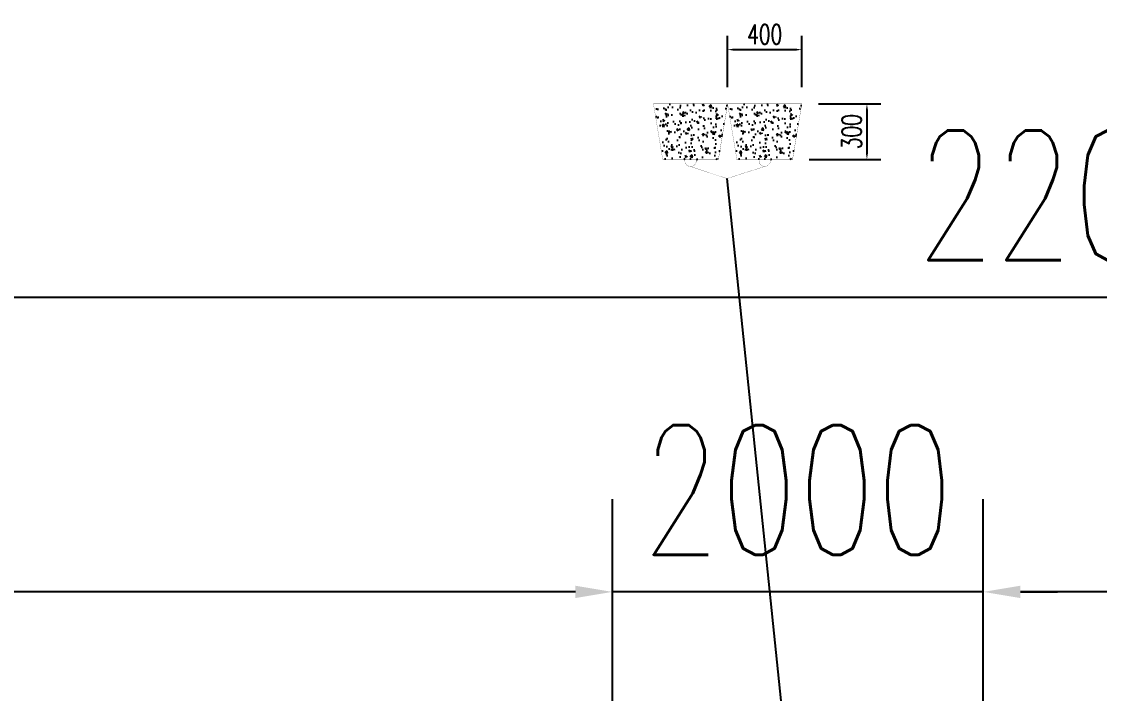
# Model space of a CAD drawing. Header units: millimetres. Extents: x -1612139 to -1260738, y 1141106 to 1536160.
# Drawn here: x -1327706 to -1321892, y 1269284 to 1272908 of the extents above; entities that cross this region are included whole.
import ezdxf

# ---------------------------------------------------------------- set-up
doc = ezdxf.new("R2010")
doc.units = ezdxf.units.MM
doc.header["$LTSCALE"] = 10
doc.layers.get('0').update_dxf_attribs({"linetype": 'CONTINUOUS'})
doc.layers.get('DEFPOINTS').update_dxf_attribs({"linetype": 'CONTINUOUS'})
doc.layers.add('PUB_DIM', color=3, linetype='CONTINUOUS')
doc.layers.add('固定锚', color=38, linetype='CONTINUOUS')
doc.styles.add('STANDARD_T3', font='simplex.shx', dxfattribs={"width": 0.7, "bigfont": 'gbcbig.shx'})
doc.dimstyles.new('W&&200', dxfattribs={"dimtxt": 700, "dimasz": 200, "dimexe": 500, "dimexo": 600, "dimgap": 200, "dimtad": 1, "dimdec": 0, "dimzin": 0, "dimdsep": 46, "dimtxsty": 'STANDARD_T3', "dimcen": 0.09, "dimclrd": 1, "dimclre": 1, "dimclrt": 7, "dimazin": 2, "dimtfac": 1, "dimtdec": 0, "dimtix": 1, "dimtmove": 2, "dimatfit": 3, "dimfxl": 100, "dimtolj": 1, "dimtzin": 0, "dimarcsym": 0})
doc.dimstyles.new('W&&30', dxfattribs={"dimtxt": 105, "dimasz": 30, "dimexe": 75, "dimexo": 90, "dimgap": 30, "dimtad": 1, "dimdec": 0, "dimzin": 0, "dimdsep": 46, "dimtxsty": 'STANDARD_T3', "dimcen": 0.09, "dimclrd": 1, "dimclre": 1, "dimclrt": 7, "dimazin": 2, "dimtfac": 1, "dimtdec": 0, "dimtix": 1, "dimtmove": 2, "dimatfit": 3, "dimfxl": 100, "dimtolj": 1, "dimtzin": 0, "dimarcsym": 0})

# ---------------------------------------------------------------- blocks, each defined once
blk = doc.blocks.new('*D191')
at = {"color": 1, "lineweight": -2, "transparency": 16777216}
for p, q in [((-1322518.8, 1268911.5), (-1322518.8, 1270331.8)), ((-1313518.8, 1268911.5), (-1313518.8, 1270331.8)), ((-1313718.8, 1269831.8), (-1322318.8, 1269831.8))]:
    blk.add_line(p, q, dxfattribs=at)
at = {"color": 1, "transparency": 16777216}
for points in [[(-1322318.8, 1269865.1), (-1322318.8, 1269798.5), (-1322518.8, 1269831.8)], [(-1313718.8, 1269865.1), (-1313718.8, 1269798.5), (-1313518.8, 1269831.8)]]:
    blk.add_solid(points, dxfattribs=at)
at = {"layer": 'DEFPOINTS', "color": 0, "transparency": 16777216}
for p in [(-1322518.8, 1269831.8), (-1322518.8, 1268311.5), (-1313518.8, 1268311.5)]:
    blk.add_point(p, dxfattribs=at)
at = {"color": 7, "transparency": 16777216, "insert": (-1318018.8, 1270381.8), "char_height": 700, "attachment_point": 5, "style": 'STANDARD_T3'}
blk.add_mtext('\\A1;9000', dxfattribs=at)
blk = doc.blocks.new('*D192')
at = {"color": 1, "lineweight": -2, "transparency": 16777216}
for p, q in [((-1324518.8, 1268911.5), (-1324518.8, 1270331.8)), ((-1322518.8, 1268911.5), (-1322518.8, 1270331.8)), ((-1324718.8, 1269831.8), (-1324918.8, 1269831.8)), ((-1322518.8, 1269831.8), (-1324518.8, 1269831.8)), ((-1322318.8, 1269831.8), (-1322118.8, 1269831.8))]:
    blk.add_line(p, q, dxfattribs=at)
at = {"color": 1, "transparency": 16777216}
for points in [[(-1324718.8, 1269865.1), (-1324718.8, 1269798.5), (-1324518.8, 1269831.8)], [(-1322318.8, 1269865.1), (-1322318.8, 1269798.5), (-1322518.8, 1269831.8)]]:
    blk.add_solid(points, dxfattribs=at)
at = {"layer": 'DEFPOINTS', "color": 0, "transparency": 16777216}
for p in [(-1324518.8, 1269831.8), (-1324518.8, 1268311.5), (-1322518.8, 1268311.5)]:
    blk.add_point(p, dxfattribs=at)
at = {"color": 7, "transparency": 16777216, "insert": (-1323518.8, 1270381.8), "char_height": 700, "attachment_point": 5, "style": 'STANDARD_T3'}
blk.add_mtext('\\A1;2000', dxfattribs=at)
blk = doc.blocks.new('*D193')
at = {"color": 1, "lineweight": -2, "transparency": 16777216}
for p, q in [((-1333518.8, 1269731.8), (-1333518.8, 1270331.8)), ((-1324518.8, 1269731.8), (-1324518.8, 1270331.8)), ((-1324718.8, 1269831.8), (-1333318.8, 1269831.8))]:
    blk.add_line(p, q, dxfattribs=at)
at = {"color": 1, "transparency": 16777216}
for points in [[(-1333318.8, 1269865.1), (-1333318.8, 1269798.5), (-1333518.8, 1269831.8)], [(-1324718.8, 1269865.1), (-1324718.8, 1269798.5), (-1324518.8, 1269831.8)]]:
    blk.add_solid(points, dxfattribs=at)
at = {"layer": 'DEFPOINTS', "color": 0, "transparency": 16777216}
for p in [(-1333518.8, 1269831.8), (-1324518.8, 1268311.5), (-1333518.8, 1256311.5)]:
    blk.add_point(p, dxfattribs=at)
at = {"color": 7, "transparency": 16777216, "insert": (-1329018.8, 1270381.8), "char_height": 700, "attachment_point": 5, "style": 'STANDARD_T3'}
blk.add_mtext('\\A1;9000', dxfattribs=at)
blk = doc.blocks.new('*D183')
at = {"color": 1, "lineweight": -2, "transparency": 16777216}
for p, q in [((-1333518.8, 1271320.9), (-1333518.8, 1271920.9)), ((-1311518.8, 1271320.9), (-1311518.8, 1271920.9)), ((-1333318.8, 1271420.9), (-1311718.8, 1271420.9))]:
    blk.add_line(p, q, dxfattribs=at)
at = {"color": 1, "transparency": 16777216}
for points in [[(-1333318.8, 1271454.3), (-1333318.8, 1271387.6), (-1333518.8, 1271420.9)], [(-1311718.8, 1271454.3), (-1311718.8, 1271387.6), (-1311518.8, 1271420.9)]]:
    blk.add_solid(points, dxfattribs=at)
at = {"layer": 'DEFPOINTS', "color": 0, "transparency": 16777216}
for p in [(-1311518.8, 1271420.9), (-1333518.8, 1256311.5), (-1311518.8, 1253811.5)]:
    blk.add_point(p, dxfattribs=at)
at = {"color": 7, "transparency": 16777216, "insert": (-1321828.2, 1271970.9), "char_height": 700, "attachment_point": 5, "style": 'STANDARD_T3'}
blk.add_mtext('\\A1;22000', dxfattribs=at)
blk = doc.blocks.new('*D194')
at = {"layer": 'DEFPOINTS', "color": 0, "transparency": 16777216}
for p in [(-1323497.5, 1272463.5), (-1323547.5, 1272163.5), (-1323146.2, 1272163.5)]:
    blk.add_point(p, dxfattribs=at)
at = {"layer": 'PUB_DIM', "color": 1, "lineweight": -2, "transparency": 16777216}
for p, q in [((-1323407.5, 1272463.5), (-1323071.2, 1272463.5)), ((-1323146.2, 1272433.5), (-1323146.2, 1272193.5)), ((-1323457.5, 1272163.5), (-1323071.2, 1272163.5))]:
    blk.add_line(p, q, dxfattribs=at)
at = {"layer": 'PUB_DIM', "color": 1, "transparency": 16777216}
for points in [[(-1323151.2, 1272433.5), (-1323141.2, 1272433.5), (-1323146.2, 1272463.5)], [(-1323151.2, 1272193.5), (-1323141.2, 1272193.5), (-1323146.2, 1272163.5)]]:
    blk.add_solid(points, dxfattribs=at)
at = {"layer": 'PUB_DIM', "color": 7, "transparency": 16777216, "insert": (-1323228.7, 1272313.5), "char_height": 105, "attachment_point": 5, "rotation": 90, "style": 'STANDARD_T3'}
blk.add_mtext('\\A1;300', dxfattribs=at)
blk = doc.blocks.new('*D195')
at = {"layer": 'DEFPOINTS', "color": 0, "transparency": 16777216}
for p in [(-1323497.5, 1272756.3), (-1323897.5, 1272463.5), (-1323497.5, 1272463.5)]:
    blk.add_point(p, dxfattribs=at)
at = {"layer": 'PUB_DIM', "color": 1, "lineweight": -2, "transparency": 16777216}
for p, q in [((-1323897.5, 1272553.5), (-1323897.5, 1272831.3)), ((-1323497.5, 1272553.5), (-1323497.5, 1272831.3)), ((-1323867.5, 1272756.3), (-1323527.5, 1272756.3))]:
    blk.add_line(p, q, dxfattribs=at)
at = {"layer": 'PUB_DIM', "color": 1, "transparency": 16777216}
for points in [[(-1323867.5, 1272761.3), (-1323867.5, 1272751.3), (-1323897.5, 1272756.3)], [(-1323527.5, 1272761.3), (-1323527.5, 1272751.3), (-1323497.5, 1272756.3)]]:
    blk.add_solid(points, dxfattribs=at)
at = {"layer": 'PUB_DIM', "color": 7, "transparency": 16777216, "insert": (-1323697.5, 1272838.8), "char_height": 105, "attachment_point": 5, "style": 'STANDARD_T3'}
blk.add_mtext('\\A1;400', dxfattribs=at)

msp = doc.modelspace()

# ---------------------------------------------------------------- hatches: boundary and pattern name
at = {"layer": '固定锚'}
h = msp.add_hatch(dxfattribs=at)
h.set_pattern_fill('AR-CONC', color=256, scale=0.5, style=0)
h.set_pattern_definition([(50, (-1790594.83, 514792.06), (91.0923345, -7.969543), [9.525, -104.775]), (355, (-1790594.83, 514792.06), (-17.621413, 95.528321), [7.62, -83.82]), (100.451, (-1790587.24, 514791.4), (73.471251, 87.558344), [8.095, -89.045]), (46.1842, (-1790594.83, 514817.46), (135.53952, -21.021164), [14.2875, -157.1625]), (96.6356, (-1790583.53, 514815.71), (118.702117, 123.712778), [12.1425, -133.5675]), (351.184, (-1790594.83, 514817.46), (118.702303, 123.71256), [11.43, -125.73]), (21, (-1790582.13, 514811.11), (75.80744, -51.132759), [9.525, -104.775]), (326, (-1790582.13, 514811.11), (30.901014, 92.093983), [7.62, -83.82]), (71.4514, (-1790575.81, 514806.85), (106.708245, 40.961429), [8.095, -89.045]), (37.5, (-1790594.83, 514792.062), (1.5443016, 42.2775194), [0, -82.804, 0, -85.09, 0, -84.1375]), (7.5, (-1790594.83, 514792.06), (33.4098313, 50.0902874), [0, -48.514, 0, -80.899, 0, -32.0675]), (327.5, (-1790623.15, 514792.06), (67.7952976, -2.864372), [0, -31.75, 0, -99.06, 0, -131.445]), (317.5, (-1790635.85, 514792.06), (74.0645907, 12.7132455), [0, -41.275, 0, -65.786, 0, -93.345])])
h.paths.add_polyline_path([(-1324247.5, 1272163.5), (-1324297.5, 1272463.5), (-1323897.5, 1272463.5), (-1323947.5, 1272163.5), (-1324067.4, 1272163.5)])
h = msp.add_hatch(dxfattribs=at)
h.set_pattern_fill('AR-CONC', color=256, scale=0.5, style=0)
h.set_pattern_definition([(50, (-1790194.83, 514792.06), (91.0923345, -7.969543), [9.525, -104.775]), (355, (-1790194.83, 514792.06), (-17.621413, 95.528321), [7.62, -83.82]), (100.451, (-1790187.24, 514791.4), (73.471251, 87.558344), [8.095, -89.045]), (46.1842, (-1790194.83, 514817.46), (135.53952, -21.021164), [14.2875, -157.1625]), (96.6356, (-1790183.53, 514815.71), (118.702117, 123.712778), [12.1425, -133.5675]), (351.184, (-1790194.83, 514817.46), (118.702303, 123.71256), [11.43, -125.73]), (21, (-1790182.13, 514811.11), (75.80744, -51.132759), [9.525, -104.775]), (326, (-1790182.13, 514811.11), (30.901014, 92.093983), [7.62, -83.82]), (71.4514, (-1790175.81, 514806.85), (106.708245, 40.961429), [8.095, -89.045]), (37.5, (-1790194.83, 514792.062), (1.5443016, 42.2775194), [0, -82.804, 0, -85.09, 0, -84.1375]), (7.5, (-1790194.83, 514792.06), (33.4098313, 50.0902874), [0, -48.514, 0, -80.899, 0, -32.0675]), (327.5, (-1790223.15, 514792.06), (67.7952976, -2.864372), [0, -31.75, 0, -99.06, 0, -131.445]), (317.5, (-1790235.85, 514792.06), (74.0645907, 12.7132455), [0, -41.275, 0, -65.786, 0, -93.345])])
h.paths.add_polyline_path([(-1323847.5, 1272163.5), (-1323897.5, 1272463.5), (-1323497.5, 1272463.5), (-1323547.5, 1272163.5), (-1323667.4, 1272163.5)])

# ---------------------------------------------------------------- linework, layer by layer
msp.add_lwpolyline([(-1323901, 1272061.2), (-1323511.8, 1268287.5)])
at = {"layer": '固定锚', "const_width": 1}
for points in [[(-1324297.5, 1272463.5), (-1323897.5, 1272463.5), (-1323947.5, 1272163.5), (-1324067.4, 1272163.5, -1.245098), (-1324127.3, 1272163.5), (-1324247.5, 1272163.5), (-1324297.5, 1272463.5)], [(-1323897.5, 1272463.5), (-1323497.5, 1272463.5), (-1323547.5, 1272163.5), (-1323667.4, 1272163.5, -1.245098), (-1323727.3, 1272163.5), (-1323847.5, 1272163.5), (-1323897.5, 1272463.5)]]:
    msp.add_lwpolyline(points, format="xyb", close=True, dxfattribs=at)
for points in [[(-1324297.5, 1272463.5), (-1324247.5, 1272163.5), (-1323947.5, 1272163.5), (-1323897.5, 1272463.5)], [(-1323897.5, 1272463.5), (-1323847.5, 1272163.5), (-1323547.5, 1272163.5), (-1323497.5, 1272463.5)]]:
    msp.add_lwpolyline(points, close=True, dxfattribs=at)
at = {"layer": '固定锚', "color": 0, "const_width": 1}
msp.add_lwpolyline([(-1324097.4, 1272126.2), (-1323901, 1272061.2), (-1323697.4, 1272126.2)], dxfattribs=at)

# ---------------------------------------------------------------- dimensions: what is measured, and where the dimension line sits
dim = msp.add_linear_dim(base=(-1311518.8, 1271420.9), p1=(-1333518.8, 1256311.5), p2=(-1311518.8, 1253811.5), dimstyle='W&&200', override={"dimfxlon": 1})
dim.commit()
dim.dimension.update_dxf_attribs({"geometry": '*D183', "text_midpoint": (-1321828.2, 1271970.9), "dimtype": 160})
dim = msp.add_linear_dim(base=(-1333518.8, 1269831.8), p1=(-1324518.8, 1268311.5), p2=(-1333518.8, 1256311.5), dimstyle='W&&200', override={"dimfxlon": 1})
dim.commit()
dim.dimension.update_dxf_attribs({"geometry": '*D193', "text_midpoint": (-1329018.8, 1270381.8)})
for base, p1, p2, picture, middle in [((-1324518.8, 1269831.8), (-1322518.8, 1268311.5), (-1324518.8, 1268311.5), '*D192', (-1323518.8, 1270381.8)), ((-1322518.8, 1269831.8), (-1313518.8, 1268311.5), (-1322518.8, 1268311.5), '*D191', (-1318018.8, 1270381.8))]:
    dim = msp.add_linear_dim(base=base, p1=p1, p2=p2, dimstyle='W&&200')
    dim.commit()
    dim.dimension.update_dxf_attribs({"geometry": picture, "text_midpoint": middle})
at = {"layer": 'PUB_DIM', "color": 3}
dim = msp.add_linear_dim(base=(-1323497.5, 1272756.3), p1=(-1323897.5, 1272463.5), p2=(-1323497.5, 1272463.5), dimstyle='W&&30', override={"dimclrd": 1, "dimclre": 1}, dxfattribs=at)
dim.commit()
dim.dimension.update_dxf_attribs({"geometry": '*D195', "text_midpoint": (-1323697.5, 1272838.8)})
dim = msp.add_linear_dim(base=(-1323146.2, 1272163.5), p1=(-1323497.5, 1272463.5), p2=(-1323547.5, 1272163.5), angle=270, dimstyle='W&&30', override={"dimclrd": 1, "dimclre": 1}, dxfattribs=at)
dim.commit()
dim.dimension.update_dxf_attribs({"geometry": '*D194', "text_midpoint": (-1323228.7, 1272313.5)})

doc.saveas('drawing.dxf')
